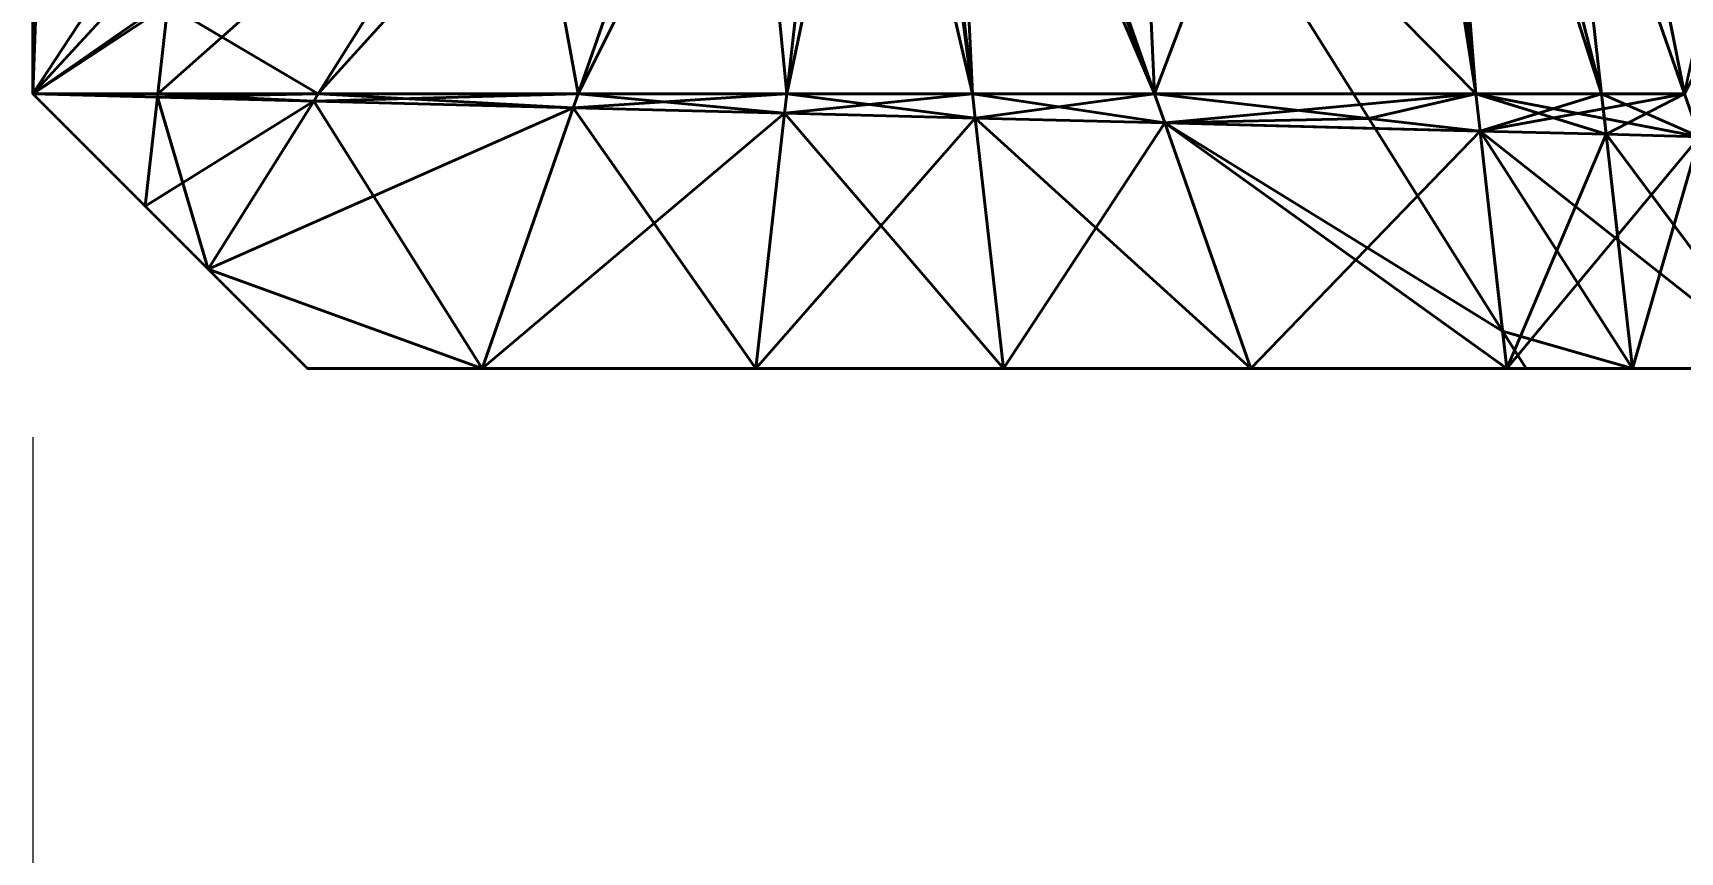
# Model space of a CAD drawing. Header units: millimetres. Extents: x -142 to 149, y -148 to 106.
# Drawn here: x -120 to -84.01, y -95.56 to -77.67 of the extents above; entities that cross this region are included whole.
import ezdxf
from ezdxf.enums import TextEntityAlignment as Align

# ---------------------------------------------------------------- set-up
doc = ezdxf.new("R2010")
doc.units = ezdxf.units.MM
doc.layers.add('M-BASE', color=7, linetype='Continuous', lineweight=35, true_color=0xbdc8d0)
doc.layers.add('M-DIMENSION', color=7, linetype='Continuous', lineweight=15, true_color=0x6fc2b4)
doc.dimstyles.get("Standard").update_dxf_attribs({"dimtxt": 5, "dimasz": 5, "dimexe": 0.18, "dimexo": 0.0625, "dimgap": 1, "dimtad": 0, "dimtih": 1, "dimtoh": 1, "dimzin": 0, "dimdsep": 46, "dimcen": 0.09, "dimadec": 0, "dimazin": 0, "dimtfac": 1, "dimtdec": 4, "dimtofl": 0, "dimtmove": 0, "dimatfit": 3, "dimfxl": 1, "dimtolj": 1, "dimtzin": 0, "dimarcsym": 0})

# ---------------------------------------------------------------- blocks, each defined once
blk = doc.blocks.new('*D1')
at = {"layer": 'M-DIMENSION'}
for p, q in [((-120, -86.5), (-120, -120)), ((120, -86.5), (120, -120)), ((-120, -116), (-115, -114.6)), ((120, -116), (115, -114.6)), ((-120, -116), (120, -116)), ((-120, -116), (-115, -117.4)), ((120, -116), (115, -117.4))]:
    blk.add_line(p, q, dxfattribs=at)
blk.add_text('240', height=5, dxfattribs=at).set_placement((0, -113.5), align=Align.CENTER)

msp = doc.modelspace()

# ---------------------------------------------------------------- linework, layer by layer
at = {"layer": 'M-BASE'}
for points in [[(-83.911, -79, 12), (-77.852, -51.253, 12), (-88.093, -57.994, 12)], [(-88.093, -57.994, 12), (-86.588, -71.351, 12), (-83.911, -79, 12)], [(-89.689, -63.489, 12), (-90.184, -63.801, 12), (-88.472, -79, 12)], [(-89.689, -63.489, 12), (-85.726, -79, 12), (-86.588, -71.351, 12)], [(-88.472, -79, 12), (-85.726, -79, 12), (-89.689, -63.489, 12)], [(-76.383, -64.29), (-83.911, -79), (-86.588, -71.351)], [(-95.84, -71.527, 12), (-88.472, -79, 12), (-90.081, -64.719, 12)], [(-90.522, -65.883), (-89.957, -65.819), (-88.472, -79)], [(-89.957, -65.819), (-86.588, -71.351), (-85.726, -79)], [(-85.726, -79), (-88.472, -79), (-89.957, -65.819)], [(-95.492, -79, 12), (-100.081, -65.886, 12), (-100.889, -66.419, 12)], [(-90.522, -65.883), (-95.492, -79), (-99.354, -67.964)], [(-88.472, -79), (-95.492, -79), (-90.522, -65.883)], [(-99.472, -79, 12), (-100.889, -66.419, 12), (-102.208, -67.287, 12)], [(-100.889, -66.419, 12), (-99.472, -79, 12), (-95.492, -79, 12)], [(-100.031, -66.954), (-99.719, -66.919), (-95.492, -79)], [(-108.089, -79), (-104.524, -68.811), (-102.208, -67.287)], [(-102.208, -67.287), (-103.528, -79), (-108.089, -79)], [(-103.528, -79, 12), (-102.208, -67.287, 12), (-104.524, -68.811, 12)], [(-101.025, -67.066), (-103.528, -79), (-102.208, -67.287)], [(-99.472, -79), (-103.528, -79), (-101.025, -67.066)], [(-102.208, -67.287, 12), (-103.528, -79, 12), (-99.472, -79, 12)], [(-101.025, -67.066), (-100.819, -67.043), (-99.472, -79)], [(-99.472, -79), (-100.819, -67.043), (-100.031, -66.954)], [(-95.492, -79), (-99.472, -79), (-100.031, -66.954)], [(-95.84, -71.527, 12), (-99.354, -67.964, 12), (-95.492, -79, 12)], [(-113.765, -79), (-109.366, -71.999), (-104.524, -68.811)], [(-104.524, -68.811), (-108.089, -79), (-113.765, -79)], [(-108.089, -79, 12), (-104.524, -68.811, 12), (-109.366, -71.999, 12)], [(-104.524, -68.811, 12), (-108.089, -79, 12), (-103.528, -79, 12)], [(-91.145, -79, 12), (-88.472, -79, 12), (-95.84, -71.527, 12)], [(-95.492, -79, 12), (-91.145, -79, 12), (-95.84, -71.527, 12)], [(-86.588, -71.351), (-83.911, -79), (-85.726, -79)], [(-86.588, -71.351, 12), (-85.726, -79, 12), (-83.911, -79, 12)], [(-117.274, -79), (-117.056, -77.062), (-109.366, -71.999)], [(-109.366, -71.999), (-113.765, -79), (-117.274, -79)], [(-113.765, -79, 12), (-109.366, -71.999, 12), (-117.056, -77.062, 12)], [(-109.366, -71.999, 12), (-113.765, -79, 12), (-108.089, -79, 12)], [(-116.709, -73.979), (-116.893, -75.621), (-120, -79)], [(-120, -79), (-119.934, -77.205), (-116.709, -73.979)], [(-117.041, -76.926), (-120, -79), (-116.893, -75.621)], [(-117.041, -76.926), (-117.056, -77.062), (-120, -79)], [(-117.041, -76.926, 12), (-120, -79, 12), (-117.056, -77.062, 12)], [(-119.934, -77.205, 12), (-120, -79, 12), (-117.041, -76.926, 12)], [(-117.056, -77.062), (-117.274, -79), (-120, -79)], [(-117.056, -77.062, 12), (-120, -79, 12), (-117.274, -79, 12)], [(-119.934, -77.205), (-120, -79), (-120, -77.271)], [(-119.934, -77.205, 12), (-120, -77.271, 12), (-120, -79, 12)], [(-120, -77.271, 0.131), (-120, -77.271), (-120, -79)], [(-120, -77.271, 12), (-120, -77.271, 0.131), (-120, -79)], [(-120, -79), (-120, -79, 12), (-120, -77.271, 12)], [(-117.056, -77.062, 12), (-117.274, -79, 12), (-113.765, -79, 12)], [(-117.282, -79.07), (-117.55, -81.45), (-120, -79)], [(-117.274, -79), (-117.282, -79.07), (-120, -79)], [(-117.282, -79.07, 12), (-120, -79, 12), (-117.55, -81.45, 12)], [(-117.274, -79, 12), (-120, -79, 12), (-117.282, -79.07, 12)], [(-117.55, -81.45, 4.323), (-117.55, -81.45, 7.1), (-120, -79, 12)], [(-117.55, -81.45), (-117.55, -81.45, 4.323), (-120, -79, 12)], [(-120, -79, 12), (-120, -79), (-117.55, -81.45)], [(-117.55, -81.45, 7.1), (-117.55, -81.45, 12), (-120, -79, 12)], [(-117.55, -81.45), (-117.282, -79.07), (-113.864, -79.157)], [(-117.282, -79.07, 12), (-117.55, -81.45, 12), (-116.171, -82.829, 12)], [(-113.864, -79.157), (-116.171, -82.829), (-117.55, -81.45)], [(-117.282, -79.07), (-117.274, -79), (-113.765, -79)], [(-113.765, -79), (-113.864, -79.157), (-117.282, -79.07)], [(-117.274, -79, 12), (-117.282, -79.07, 12), (-113.864, -79.157, 12)], [(-116.171, -82.829, 12), (-113.864, -79.157, 12), (-117.282, -79.07, 12)], [(-113.864, -79.157, 12), (-113.765, -79, 12), (-117.274, -79, 12)], [(-116.171, -82.829), (-113.864, -79.157), (-108.195, -79.303)], [(-110.188, -85, 12), (-113.864, -79.157, 12), (-116.171, -82.829, 12)], [(-113.864, -79.157), (-113.765, -79), (-108.089, -79)], [(-108.089, -79), (-108.195, -79.303), (-113.864, -79.157)], [(-113.765, -79, 12), (-113.864, -79.157, 12), (-108.195, -79.303, 12)], [(-110.188, -85, 12), (-108.195, -79.303, 12), (-113.864, -79.157, 12)], [(-108.195, -79.303, 12), (-108.089, -79, 12), (-113.765, -79, 12)], [(-108.195, -79.303), (-108.089, -79), (-103.528, -79)], [(-103.528, -79), (-103.576, -79.421), (-108.195, -79.303)], [(-108.089, -79, 12), (-108.195, -79.303, 12), (-103.576, -79.421, 12)], [(-103.576, -79.421, 12), (-103.528, -79, 12), (-108.089, -79, 12)], [(-103.576, -79.421), (-103.528, -79), (-99.472, -79)], [(-99.472, -79), (-99.412, -79.528), (-103.576, -79.421)], [(-103.528, -79, 12), (-103.576, -79.421, 12), (-99.412, -79.528, 12)], [(-99.412, -79.528, 12), (-99.472, -79, 12), (-103.528, -79, 12)], [(-99.412, -79.528), (-99.472, -79), (-95.492, -79)], [(-95.27, -79.634, 12), (-95.492, -79, 12), (-99.472, -79, 12)], [(-99.472, -79, 12), (-99.412, -79.528, 12), (-95.27, -79.634, 12)], [(-95.492, -79), (-95.27, -79.634), (-99.412, -79.528)], [(-95.27, -79.634), (-95.492, -79), (-88.472, -79)], [(-91.145, -79, 12), (-95.492, -79, 12), (-90.809, -79.534, 12)], [(-90.809, -79.534, 12), (-95.492, -79, 12), (-95.27, -79.634, 12)], [(-88.472, -79), (-88.381, -79.811), (-95.27, -79.634)], [(-88.472, -79, 12), (-91.145, -79, 12), (-90.809, -79.534, 12)], [(-90.809, -79.534, 12), (-88.381, -79.811, 12), (-88.472, -79, 12)], [(-88.381, -79.811), (-88.472, -79), (-85.726, -79)], [(-85.665, -79.536, 12), (-85.726, -79, 12), (-88.472, -79, 12)], [(-85.626, -79.881, 12), (-85.665, -79.536, 12), (-88.472, -79, 12)], [(-88.472, -79, 12), (-88.381, -79.811, 12), (-85.626, -79.881, 12)], [(-85.726, -79), (-85.689, -79.323), (-88.381, -79.811)], [(-85.689, -79.323), (-85.726, -79), (-83.911, -79)], [(-85.726, -79, 12), (-85.665, -79.536, 12), (-83.584, -79.934, 12)], [(-83.584, -79.934, 12), (-83.911, -79, 12), (-85.726, -79, 12)], [(-85.626, -79.881), (-85.689, -79.323), (-83.911, -79)], [(-83.911, -79), (-83.584, -79.934), (-85.626, -79.881)], [(-116.171, -82.829), (-108.195, -79.303), (-110.188, -85)], [(-110.188, -85), (-108.195, -79.303), (-103.576, -79.421)], [(-108.195, -79.303, 12), (-110.188, -85, 12), (-104.204, -85, 12)], [(-103.576, -79.421), (-104.204, -85), (-110.188, -85)], [(-104.204, -85, 12), (-103.576, -79.421, 12), (-108.195, -79.303, 12)], [(-104.204, -85), (-103.576, -79.421), (-99.412, -79.528)], [(-103.576, -79.421, 12), (-104.204, -85, 12), (-98.796, -85, 12)], [(-99.412, -79.528), (-98.796, -85), (-104.204, -85)], [(-98.796, -85, 12), (-99.412, -79.528, 12), (-103.576, -79.421, 12)], [(-98.796, -85), (-99.412, -79.528), (-95.27, -79.634)], [(-93.392, -85, 12), (-95.27, -79.634, 12), (-99.412, -79.528, 12)], [(-99.412, -79.528, 12), (-98.796, -85, 12), (-93.392, -85, 12)], [(-95.27, -79.634, 12), (-90.672, -79.752, 12), (-90.809, -79.534, 12)], [(-90.672, -79.752, 12), (-88.381, -79.811, 12), (-90.809, -79.534, 12)], [(-85.689, -79.323), (-85.626, -79.881), (-88.381, -79.811)], [(-85.665, -79.536, 12), (-85.626, -79.881, 12), (-83.584, -79.934, 12)], [(-95.27, -79.634), (-93.392, -85), (-98.796, -85)], [(-93.392, -85), (-95.27, -79.634), (-88.381, -79.811)], [(-95.27, -79.634, 12), (-87.796, -85, 12), (-87.888, -84.183, 12)], [(-87.888, -84.183, 12), (-90.672, -79.752, 12), (-95.27, -79.634, 12)], [(-95.27, -79.634, 12), (-93.392, -85, 12), (-87.796, -85, 12)], [(-88.381, -79.811), (-87.796, -85), (-93.392, -85)], [(-87.888, -84.183, 12), (-88.381, -79.811, 12), (-90.672, -79.752, 12)], [(-87.796, -85), (-88.381, -79.811), (-85.626, -79.881)], [(-85.366, -82.192, 12), (-85.626, -79.881, 12), (-88.381, -79.811, 12)], [(-85.05, -85, 12), (-85.366, -82.192, 12), (-88.381, -79.811, 12)], [(-85.05, -85, 12), (-88.381, -79.811, 12), (-87.888, -84.183, 12)], [(-85.626, -79.881), (-85.378, -82.091), (-87.796, -85)], [(-85.378, -82.091), (-85.626, -79.881), (-83.584, -79.934)], [(-85.626, -79.881, 12), (-85.366, -82.192, 12), (-81.812, -85, 12)], [(-81.812, -85, 12), (-83.584, -79.934, 12), (-85.626, -79.881, 12)], [(-85.05, -85), (-85.378, -82.091), (-83.584, -79.934)], [(-83.584, -79.934), (-81.812, -85), (-85.05, -85)], [(-117.55, -81.45, 7.1), (-117.55, -81.45, 4.323), (-116.171, -82.829)], [(-116.171, -82.829), (-116.171, -82.829, 4.342), (-117.55, -81.45, 7.1)], [(-117.55, -81.45, 4.323), (-117.55, -81.45), (-116.171, -82.829)], [(-117.55, -81.45, 12), (-117.55, -81.45, 7.1), (-116.171, -82.829, 4.342)], [(-116.171, -82.829, 4.342), (-116.171, -82.829, 12), (-117.55, -81.45, 12)], [(-85.378, -82.091), (-85.05, -85), (-87.796, -85)], [(-85.366, -82.192, 12), (-85.05, -85, 12), (-81.812, -85, 12)], [(-110.188, -85), (-114, -85), (-116.171, -82.829)], [(-116.171, -82.829, 12), (-114, -85, 12), (-110.188, -85, 12)], [(-116.171, -82.829, 4.342), (-116.171, -82.829), (-114, -85)], [(-116.171, -82.829, 12), (-116.171, -82.829, 4.342), (-114, -85)], [(-114, -85), (-114, -85, 12), (-116.171, -82.829, 12)], [(-87.888, -84.183, 12), (-87.375, -85, 12), (-85.05, -85, 12)], [(-87.888, -84.183, 12), (-87.796, -85, 12), (-87.375, -85, 12)], [(-110.188, -85), (-110.188, -85, 11.799), (-114, -85, 12)], [(-114, -85, 12), (-114, -85), (-110.188, -85)], [(-110.188, -85, 11.799), (-110.188, -85, 12), (-114, -85, 12)], [(-104.204, -85), (-104.204, -85, 11.484), (-110.188, -85, 11.799)], [(-110.188, -85, 11.799), (-110.188, -85), (-104.204, -85)], [(-110.188, -85, 12), (-110.188, -85, 11.799), (-104.204, -85, 11.484)], [(-104.204, -85, 11.484), (-104.204, -85, 12), (-110.188, -85, 12)], [(-98.796, -85), (-98.796, -85, 11.2), (-104.204, -85, 11.484)], [(-104.204, -85, 11.484), (-104.204, -85), (-98.796, -85)], [(-104.204, -85, 12), (-104.204, -85, 11.484), (-98.796, -85, 11.2)], [(-98.796, -85, 11.2), (-98.796, -85, 12), (-104.204, -85, 12)], [(-93.392, -85), (-93.392, -85, 10.915), (-98.796, -85, 11.2)], [(-98.796, -85, 11.2), (-98.796, -85), (-93.392, -85)], [(-98.796, -85, 12), (-98.796, -85, 11.2), (-93.392, -85, 10.915)], [(-93.392, -85, 10.915), (-93.392, -85, 12), (-98.796, -85, 12)], [(-87.796, -85), (-87.796, -85, 10.621), (-93.392, -85, 10.915)], [(-93.392, -85, 10.915), (-93.392, -85), (-87.796, -85)], [(-93.392, -85, 12), (-93.392, -85, 10.915), (-87.796, -85, 10.621)], [(-87.796, -85, 10.621), (-87.796, -85, 12), (-93.392, -85, 12)], [(-87.375, -85, 10.599), (-87.796, -85, 10.621), (-87.375, -85, 9.873)], [(-87.375, -85, 9.873), (-87.796, -85, 10.621), (-87.375, -85, 8.992)], [(-87.375, -85, 8.992), (-87.796, -85, 10.621), (-87.796, -85)], [(-87.796, -85), (-87.375, -85), (-87.375, -85, 8.992)], [(-87.375, -85, 11.881), (-87.796, -85, 12), (-87.375, -85, 11.766)], [(-87.375, -85, 11.766), (-87.796, -85, 12), (-87.796, -85, 10.621)], [(-87.796, -85, 10.621), (-87.375, -85, 10.599), (-87.375, -85, 11.766)], [(-87.375, -85, 12), (-87.796, -85, 12), (-87.375, -85, 11.881)], [(-87.375, -85, 9.873), (-85.05, -85, 5.747), (-85.05, -85, 10.476)], [(-85.05, -85, 10.476), (-87.375, -85, 10.599), (-87.375, -85, 9.873)], [(-87.375, -85, 8.992), (-85.05, -85), (-85.05, -85, 5.747)], [(-85.05, -85, 5.747), (-87.375, -85, 9.873), (-87.375, -85, 8.992)], [(-87.375, -85), (-85.05, -85), (-87.375, -85, 8.992)], [(-87.375, -85, 11.766), (-85.05, -85, 10.476), (-85.05, -85, 11.223)], [(-85.05, -85, 11.223), (-87.375, -85, 11.881), (-87.375, -85, 11.766)], [(-87.375, -85, 10.599), (-85.05, -85, 10.476), (-87.375, -85, 11.766)], [(-87.375, -85, 11.881), (-85.05, -85, 11.223), (-85.05, -85, 12)], [(-85.05, -85, 12), (-87.375, -85, 12), (-87.375, -85, 11.881)], [(-85.05, -85, 10.476), (-85.05, -85, 5.747), (-81.812, -85)], [(-81.812, -85), (-81.812, -85, 10.306), (-85.05, -85, 10.476)], [(-85.05, -85, 5.747), (-85.05, -85), (-81.812, -85)], [(-85.05, -85, 11.223), (-85.05, -85, 10.476), (-81.812, -85, 10.306)], [(-85.05, -85, 12), (-85.05, -85, 11.223), (-81.812, -85, 10.306)], [(-81.812, -85, 10.306), (-81.812, -85, 12), (-85.05, -85, 12)]]:
    msp.add_3dface(points, dxfattribs=at)

# ---------------------------------------------------------------- dimensions: what is measured, and where the dimension line sits
at = {"layer": 'M-DIMENSION'}
dim = msp.add_aligned_dim(p1=(-120, -85), p2=(120, -85), distance=-31, dimstyle='STANDARD', dxfattribs=at)
dim.commit()
dim.dimension.update_dxf_attribs({"geometry": '*D1', "text_midpoint": (0, -113.5)})

doc.saveas('drawing.dxf')
